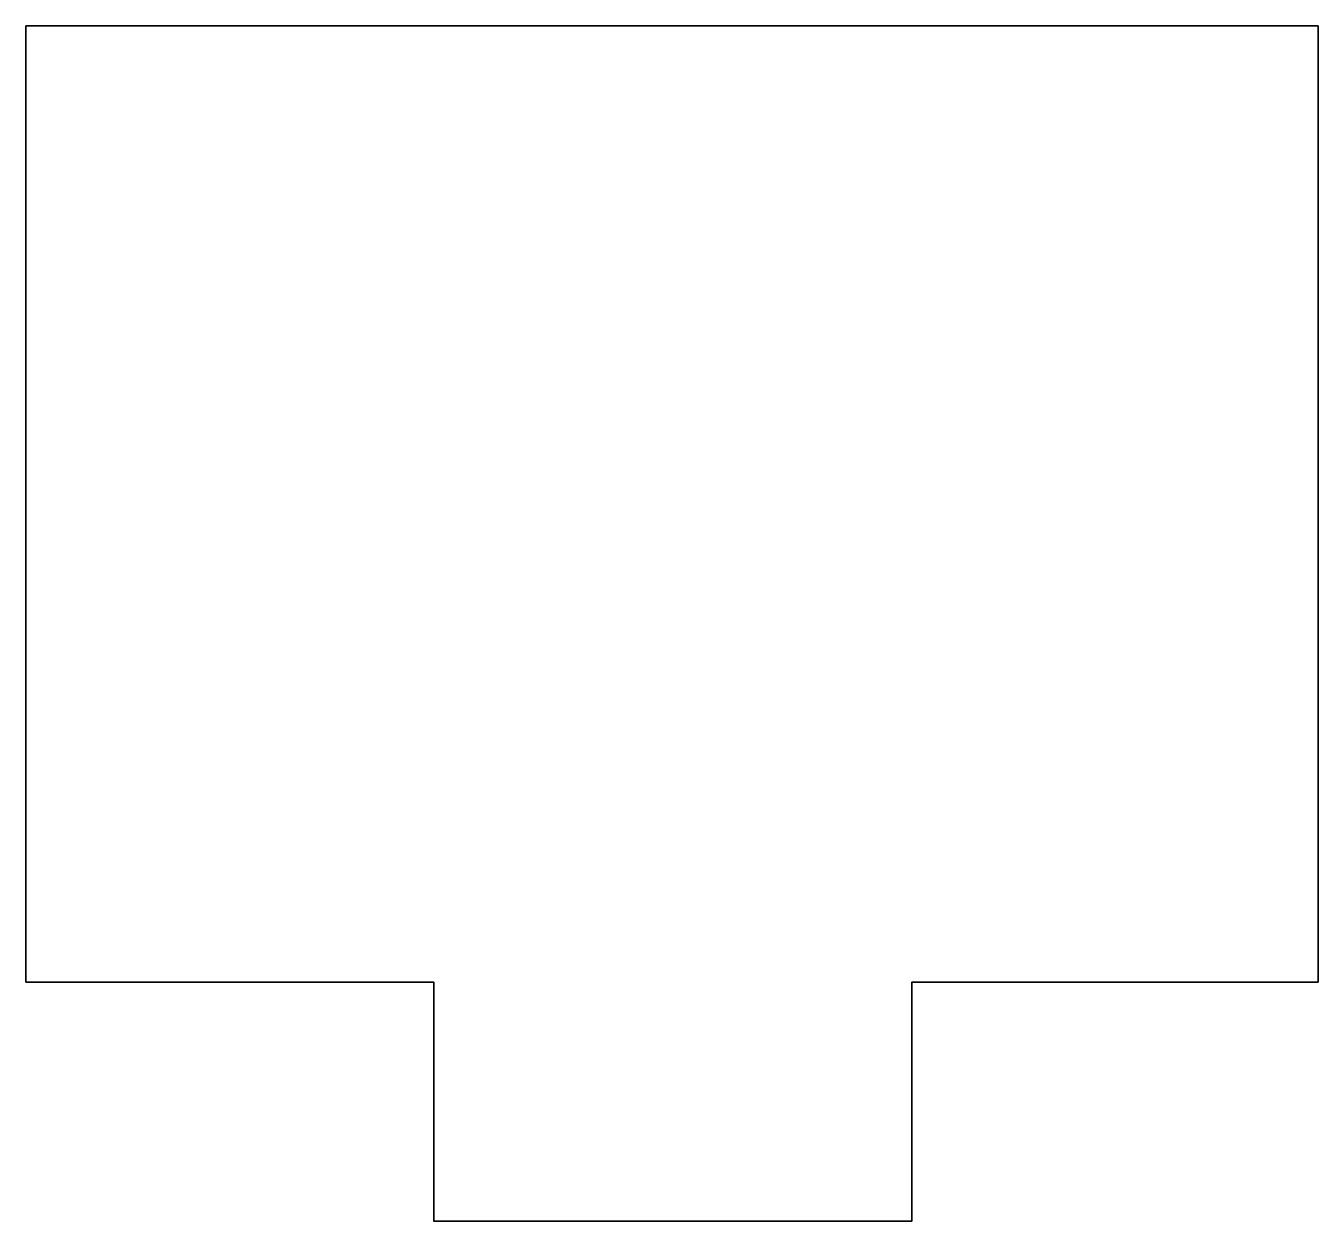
# Model space of a CAD drawing. Header units: inches. Extents: x 169.6 to 183.2, y -202.6 to -190.1.
import ezdxf

# ---------------------------------------------------------------- set-up
doc = ezdxf.new("R2010")
doc.units = ezdxf.units.IN
doc.header["$MEASUREMENT"] = 0
doc.layers.add('レイヤー 1', color=7, linetype='Continuous')

msp = doc.modelspace()

# ---------------------------------------------------------------- linework, layer by layer
at = {"layer": 'レイヤー 1', "color": 250, "lineweight": 35, "true_color": 0x322c2b}
msp.add_lwpolyline([(169.639, -190.079), (169.639, -200.079), (173.906, -200.079), (173.906, -202.579), (178.906, -202.579), (178.906, -200.079), (183.156, -200.079), (183.156, -190.079), (169.639, -190.079)], dxfattribs=at)

doc.saveas('drawing.dxf')
